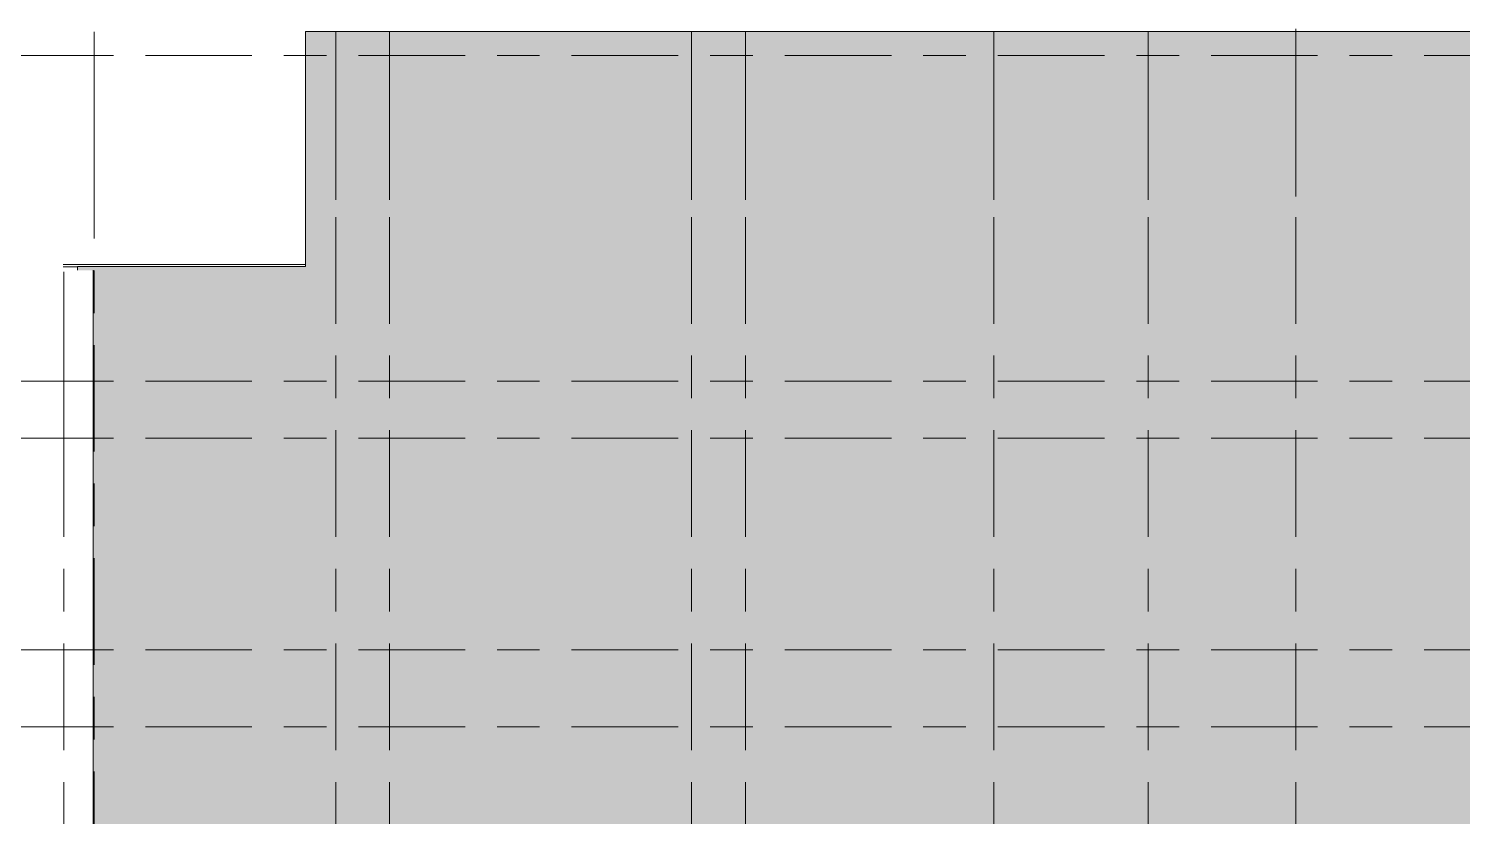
# Model space of a CAD drawing. Header units: millimetres. Extents: x 957 to 228198, y -8553 to 29000.
# Drawn here: x 27536 to 48892, y 15668 to 27398 of the extents above; entities that cross this region are included whole.
import ezdxf

# ---------------------------------------------------------------- set-up
doc = ezdxf.new("R2010")
doc.units = ezdxf.units.MM
doc.linetypes.add('Осевая', pattern=[3175, 635, -476.25, 1587.5, -476.25])
for name, color, linetype, lineweight in [('A-DETL', 7, 'Continuous', 9), ('A-DETL-GENF', 7, 'Continuous', 9), ('A-GENM', 7, 'Continuous', 9), ('Оси', 7, 'Continuous', 9), ('Оси-2', 7, 'Осевая', 9)]:
    doc.layers.add(name, color=color, linetype=linetype, lineweight=lineweight)
doc.layers.add('A-DETL-GENF-2', color=7, linetype='Continuous', lineweight=9, true_color=0xd4d4d4)

# ---------------------------------------------------------------- blocks, each defined once
blk = doc.blocks.new('парапет10 - парапет-22960140-План расстановки мебели и оборудования 3 этажа в осях 12-23')
at = {"layer": 'A-GENM'}
for p, q in [((41910, 23888), (38297, 23888)), ((38297, 23851), (38510, 23851))]:
    blk.add_line(p, q, dxfattribs=at)
blk = doc.blocks.new('DET_L_Линия разрыва - М100-30654842-План расстановки мебели и оборудования 3 этажа в осях 12-23')
at = {"layer": 'A-DETL-GENF'}
for p, q in [((11890, 300), (11740, 0)), ((12190, -300), (11890, 300)), ((11740, 0), (0, 0)), ((12340, 0), (12190, -300)), ((24072, 0), (12340, 0))]:
    blk.add_line(p, q, dxfattribs=at)

msp = doc.modelspace()

# ---------------------------------------------------------------- hatches: boundary and pattern name
at = {"layer": 'A-DETL-GENF-2'}
h = msp.add_hatch(color=256, dxfattribs=at)
h.paths.add_polyline_path([(74551, -258), (74551, 3300), (65610.4, 3300), (65610.4, -258), (68738.3, -258)])
h.paths.add_polyline_path([(31762.4, 15358), (31762.4, 15358), (31762.4, 17006.7)])
h.paths.add_polyline_path([(56312.4, 11900), (56312.4, 27358), (31662.4, 27358), (31662.4, 23858), (28262.4, 23858), (28262.4, 23799.7), (28495.1, 23799.7), (28495.1, 15358), (32132.4, 15358), (32132.4, 11900), (55912.4, 11900)])
h.paths.add_polyline_path([(68292.4, 15650), (74243.1, 15650), (74243.1, 18590), (63792.4, 18590), (63792.4, 15650), (68282.4, 15650)])

# ---------------------------------------------------------------- linework, layer by layer
at = {"layer": 'A-DETL'}
for p, q in [((56312.4, 27358), (31662.4, 27358)), ((31662.4, 27358), (31662.4, 23858)), ((31662.4, 23858), (28262.4, 23858)), ((28262.4, 23858), (28262.4, 23799.7))]:
    msp.add_line(p, q, dxfattribs=at)
at = {"layer": 'Оси'}
for p, q in [((28512.4, 24850), (28512.4, 27350)), ((32112.4, 24850), (32112.4, 27350)), ((32912.4, 24850), (32912.4, 27350)), ((37412.4, 24850), (37412.4, 27350)), ((38212.4, 24850), (38212.4, 27350)), ((41912.4, 24850), (41912.4, 27350)), ((44212.4, 24850), (44212.4, 27350)), ((46412.4, 24898.1), (46412.4, 27398.1)), ((25663.2, 27000), (28163.2, 27000)), ((28062.4, 21277.7), (28062.4, 23777.7)), ((25663.2, 22150), (28163.2, 22150)), ((25663.2, 21300), (28163.2, 21300)), ((25663.2, 18150), (28163.2, 18150)), ((25663.2, 17000), (28163.2, 17000))]:
    msp.add_line(p, q, dxfattribs=at)
at = {"layer": 'Оси-2'}
for p, q in [((28163.2, 27000), (72002.4, 27000)), ((28512.4, 938.5), (28512.4, 24850)), ((32112.4, -331.5), (32112.4, 24850)), ((32912.4, -331.5), (32912.4, 24850)), ((37412.4, -331.5), (37412.4, 24850)), ((38212.4, -331.5), (38212.4, 24850)), ((41912.4, -331.5), (41912.4, 24850)), ((44212.4, -331.5), (44212.4, 24850)), ((46412.4, -331.5), (46412.4, 24898.1)), ((28163.2, 22150), (71812.4, 22150)), ((28062.4, -331.5), (28062.4, 21277.7)), ((28163.2, 21300), (72002.4, 21300)), ((28163.2, 18150), (72002.4, 18150)), ((28163.2, 17000), (72002.4, 17000))]:
    msp.add_line(p, q, dxfattribs=at)

# ---------------------------------------------------------------- block references
at = {"layer": 'A-DETL-GENF', "rotation": 270.0000000000003}
msp.add_blockref('DET_L_Линия разрыва - М100-30654842-План расстановки мебели и оборудования 3 этажа в осях 12-23', (28495.1, 23799.7), dxfattribs=at)
at = {"layer": 'A-GENM'}
msp.add_blockref('парапет10 - парапет-22960140-План расстановки мебели и оборудования 3 этажа в осях 12-23', (-10247.6, 0), dxfattribs=at)

doc.saveas('drawing.dxf')
